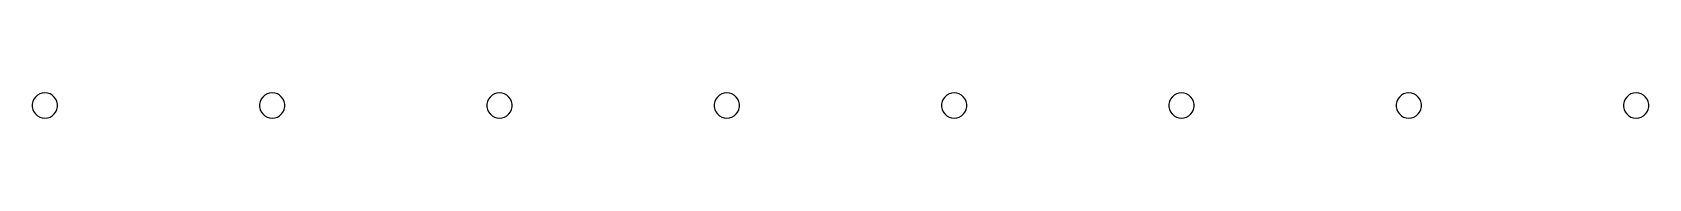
# Model space of a CAD drawing. Header units: metres. Extents: x -71.5 to -7.5, y 10.5 to 11.5.
import ezdxf

# ---------------------------------------------------------------- set-up
doc = ezdxf.new("R2010")
doc.units = ezdxf.units.M

msp = doc.modelspace()

# ---------------------------------------------------------------- linework, layer by layer
for p, q in [((-71.4755, 11.1545), (-71.4973, 11.0523)), ((-71.4973, 11.0523), (-71.4973, 10.9477)), ((-71.4973, 10.9477), (-71.4755, 10.8455)), ((-71.433, 11.25), (-71.4755, 11.1545)), ((-71.3716, 11.3346), (-71.433, 11.25)), ((-71.2939, 11.4045), (-71.3716, 11.3346)), ((-71.2034, 11.4568), (-71.2939, 11.4045)), ((-71.104, 11.4891), (-71.2034, 11.4568)), ((-71, 11.5), (-71.104, 11.4891)), ((-70.896, 11.4891), (-71, 11.5)), ((-70.7966, 11.4568), (-70.896, 11.4891)), ((-70.7061, 11.4045), (-70.7966, 11.4568)), ((-70.6284, 11.3346), (-70.7061, 11.4045)), ((-70.567, 11.25), (-70.6284, 11.3346)), ((-70.5245, 11.1545), (-70.567, 11.25)), ((-70.5027, 11.0523), (-70.5245, 11.1545)), ((-70.5245, 10.8455), (-70.5027, 10.9477)), ((-70.5027, 10.9477), (-70.5027, 11.0523)), ((-62.4755, 11.1545), (-62.4973, 11.0523)), ((-62.4973, 11.0523), (-62.4973, 10.9477)), ((-62.4973, 10.9477), (-62.4755, 10.8455)), ((-62.433, 11.25), (-62.4755, 11.1545)), ((-62.3716, 11.3346), (-62.433, 11.25)), ((-62.2939, 11.4045), (-62.3716, 11.3346)), ((-62.2034, 11.4568), (-62.2939, 11.4045)), ((-62.1039, 11.4891), (-62.2034, 11.4568)), ((-62, 11.5), (-62.1039, 11.4891)), ((-61.896, 11.4891), (-62, 11.5)), ((-61.7966, 11.4568), (-61.896, 11.4891)), ((-61.7061, 11.4045), (-61.7966, 11.4568)), ((-61.6284, 11.3346), (-61.7061, 11.4045)), ((-61.567, 11.25), (-61.6284, 11.3346)), ((-61.5245, 11.1545), (-61.567, 11.25)), ((-61.5027, 11.0523), (-61.5245, 11.1545)), ((-61.5245, 10.8455), (-61.5027, 10.9477)), ((-61.5027, 10.9477), (-61.5027, 11.0523)), ((-53.4755, 11.1545), (-53.4973, 11.0523)), ((-53.4973, 11.0523), (-53.4973, 10.9477)), ((-53.4973, 10.9477), (-53.4755, 10.8455)), ((-53.433, 11.25), (-53.4755, 11.1545)), ((-53.3716, 11.3346), (-53.433, 11.25)), ((-53.2939, 11.4045), (-53.3716, 11.3346)), ((-53.2034, 11.4568), (-53.2939, 11.4045)), ((-53.1039, 11.4891), (-53.2034, 11.4568)), ((-53, 11.5), (-53.1039, 11.4891)), ((-52.896, 11.4891), (-53, 11.5)), ((-52.7966, 11.4568), (-52.896, 11.4891)), ((-52.7061, 11.4045), (-52.7966, 11.4568)), ((-52.6284, 11.3346), (-52.7061, 11.4045)), ((-52.567, 11.25), (-52.6284, 11.3346)), ((-52.5245, 11.1545), (-52.567, 11.25)), ((-52.5027, 11.0523), (-52.5245, 11.1545)), ((-52.5245, 10.8455), (-52.5027, 10.9477)), ((-52.5027, 10.9477), (-52.5027, 11.0523)), ((-44.4755, 11.1545), (-44.4973, 11.0523)), ((-44.4973, 11.0523), (-44.4973, 10.9477)), ((-44.4973, 10.9477), (-44.4755, 10.8455)), ((-44.433, 11.25), (-44.4755, 11.1545)), ((-44.3716, 11.3346), (-44.433, 11.25)), ((-44.2939, 11.4045), (-44.3716, 11.3346)), ((-44.2034, 11.4568), (-44.2939, 11.4045)), ((-44.1039, 11.4891), (-44.2034, 11.4568)), ((-44, 11.5), (-44.1039, 11.4891)), ((-43.896, 11.4891), (-44, 11.5)), ((-43.7966, 11.4568), (-43.896, 11.4891)), ((-43.7061, 11.4045), (-43.7966, 11.4568)), ((-43.6284, 11.3346), (-43.7061, 11.4045)), ((-43.567, 11.25), (-43.6284, 11.3346)), ((-43.5245, 11.1545), (-43.567, 11.25)), ((-43.5027, 11.0523), (-43.5245, 11.1545)), ((-43.5245, 10.8455), (-43.5027, 10.9477)), ((-43.5027, 10.9477), (-43.5027, 11.0523)), ((-35.4755, 11.1545), (-35.4973, 11.0523)), ((-35.4973, 11.0523), (-35.4973, 10.9477)), ((-35.4973, 10.9477), (-35.4755, 10.8455)), ((-35.433, 11.25), (-35.4755, 11.1545)), ((-35.3716, 11.3346), (-35.433, 11.25)), ((-35.2939, 11.4045), (-35.3716, 11.3346)), ((-35.2034, 11.4568), (-35.2939, 11.4045)), ((-35.1039, 11.4891), (-35.2034, 11.4568)), ((-35, 11.5), (-35.1039, 11.4891)), ((-34.896, 11.4891), (-35, 11.5)), ((-34.7966, 11.4568), (-34.896, 11.4891)), ((-34.7061, 11.4045), (-34.7966, 11.4568)), ((-34.6284, 11.3346), (-34.7061, 11.4045)), ((-34.567, 11.25), (-34.6284, 11.3346)), ((-34.5245, 11.1545), (-34.567, 11.25)), ((-34.5027, 11.0523), (-34.5245, 11.1545)), ((-34.5245, 10.8455), (-34.5027, 10.9477)), ((-34.5027, 10.9477), (-34.5027, 11.0523)), ((-26.4755, 11.1545), (-26.4973, 11.0523)), ((-26.4973, 11.0523), (-26.4973, 10.9477)), ((-26.4973, 10.9477), (-26.4755, 10.8455)), ((-26.433, 11.25), (-26.4755, 11.1545)), ((-26.3716, 11.3346), (-26.433, 11.25)), ((-26.2939, 11.4045), (-26.3716, 11.3346)), ((-26.2034, 11.4568), (-26.2939, 11.4045)), ((-26.1039, 11.4891), (-26.2034, 11.4568)), ((-26, 11.5), (-26.1039, 11.4891)), ((-25.896, 11.4891), (-26, 11.5)), ((-25.7966, 11.4568), (-25.896, 11.4891)), ((-25.7061, 11.4045), (-25.7966, 11.4568)), ((-25.6284, 11.3346), (-25.7061, 11.4045)), ((-25.567, 11.25), (-25.6284, 11.3346)), ((-25.5245, 11.1545), (-25.567, 11.25)), ((-25.5027, 11.0523), (-25.5245, 11.1545)), ((-25.5245, 10.8455), (-25.5027, 10.9477)), ((-25.5027, 10.9477), (-25.5027, 11.0523)), ((-17.4755, 11.1545), (-17.4973, 11.0523)), ((-17.4973, 11.0523), (-17.4973, 10.9477)), ((-17.4973, 10.9477), (-17.4755, 10.8455)), ((-17.433, 11.25), (-17.4755, 11.1545)), ((-17.3716, 11.3346), (-17.433, 11.25)), ((-17.2939, 11.4045), (-17.3716, 11.3346)), ((-17.2034, 11.4568), (-17.2939, 11.4045)), ((-17.1039, 11.4891), (-17.2034, 11.4568)), ((-17, 11.5), (-17.1039, 11.4891)), ((-16.896, 11.4891), (-17, 11.5)), ((-16.7966, 11.4568), (-16.896, 11.4891)), ((-16.7061, 11.4045), (-16.7966, 11.4568)), ((-16.6284, 11.3346), (-16.7061, 11.4045)), ((-16.567, 11.25), (-16.6284, 11.3346)), ((-16.5245, 11.1545), (-16.567, 11.25)), ((-16.5027, 11.0523), (-16.5245, 11.1545)), ((-16.5245, 10.8455), (-16.5027, 10.9477)), ((-16.5027, 10.9477), (-16.5027, 11.0523)), ((-8.47552, 11.1545), (-8.49725, 11.0523)), ((-8.49725, 11.0523), (-8.49725, 10.9477)), ((-8.49725, 10.9477), (-8.47552, 10.8455)), ((-8.433, 11.25), (-8.47552, 11.1545)), ((-8.37157, 11.3346), (-8.433, 11.25)), ((-8.29388, 11.4045), (-8.37157, 11.3346)), ((-8.20335, 11.4568), (-8.29388, 11.4045)), ((-8.10394, 11.4891), (-8.20335, 11.4568)), ((-8, 11.5), (-8.10394, 11.4891)), ((-7.89604, 11.4891), (-8, 11.5)), ((-7.79663, 11.4568), (-7.89604, 11.4891)), ((-7.7061, 11.4045), (-7.79663, 11.4568)), ((-7.62842, 11.3346), (-7.7061, 11.4045)), ((-7.56699, 11.25), (-7.62842, 11.3346)), ((-7.52446, 11.1545), (-7.56699, 11.25)), ((-7.50273, 11.0523), (-7.52446, 11.1545)), ((-7.52446, 10.8455), (-7.50273, 10.9477)), ((-7.50273, 10.9477), (-7.50273, 11.0523)), ((-71.4755, 10.8455), (-71.433, 10.75)), ((-71.433, 10.75), (-71.3716, 10.6654)), ((-71.3716, 10.6654), (-71.2939, 10.5955)), ((-71.2939, 10.5955), (-71.2034, 10.5432)), ((-71.2034, 10.5432), (-71.104, 10.5109)), ((-71.104, 10.5109), (-71, 10.5)), ((-71, 10.5), (-70.896, 10.5109)), ((-70.896, 10.5109), (-70.7966, 10.5432)), ((-70.7966, 10.5432), (-70.7061, 10.5955)), ((-70.7061, 10.5955), (-70.6284, 10.6654)), ((-70.6284, 10.6654), (-70.567, 10.75)), ((-70.567, 10.75), (-70.5245, 10.8455)), ((-62.4755, 10.8455), (-62.433, 10.75)), ((-62.433, 10.75), (-62.3716, 10.6654)), ((-62.3716, 10.6654), (-62.2939, 10.5955)), ((-62.2939, 10.5955), (-62.2034, 10.5432)), ((-62.2034, 10.5432), (-62.1039, 10.5109)), ((-62.1039, 10.5109), (-62, 10.5)), ((-62, 10.5), (-61.896, 10.5109)), ((-61.896, 10.5109), (-61.7966, 10.5432)), ((-61.7966, 10.5432), (-61.7061, 10.5955)), ((-61.7061, 10.5955), (-61.6284, 10.6654)), ((-61.6284, 10.6654), (-61.567, 10.75)), ((-61.567, 10.75), (-61.5245, 10.8455)), ((-53.4755, 10.8455), (-53.433, 10.75)), ((-53.433, 10.75), (-53.3716, 10.6654)), ((-53.3716, 10.6654), (-53.2939, 10.5955)), ((-53.2939, 10.5955), (-53.2034, 10.5432)), ((-53.2034, 10.5432), (-53.1039, 10.5109)), ((-53.1039, 10.5109), (-53, 10.5)), ((-53, 10.5), (-52.896, 10.5109)), ((-52.896, 10.5109), (-52.7966, 10.5432)), ((-52.7966, 10.5432), (-52.7061, 10.5955)), ((-52.7061, 10.5955), (-52.6284, 10.6654)), ((-52.6284, 10.6654), (-52.567, 10.75)), ((-52.567, 10.75), (-52.5245, 10.8455)), ((-44.4755, 10.8455), (-44.433, 10.75)), ((-44.433, 10.75), (-44.3716, 10.6654)), ((-44.3716, 10.6654), (-44.2939, 10.5955)), ((-44.2939, 10.5955), (-44.2034, 10.5432)), ((-44.2034, 10.5432), (-44.1039, 10.5109)), ((-44.1039, 10.5109), (-44, 10.5)), ((-44, 10.5), (-43.896, 10.5109)), ((-43.896, 10.5109), (-43.7966, 10.5432)), ((-43.7966, 10.5432), (-43.7061, 10.5955)), ((-43.7061, 10.5955), (-43.6284, 10.6654)), ((-43.6284, 10.6654), (-43.567, 10.75)), ((-43.567, 10.75), (-43.5245, 10.8455)), ((-35.4755, 10.8455), (-35.433, 10.75)), ((-35.433, 10.75), (-35.3716, 10.6654)), ((-35.3716, 10.6654), (-35.2939, 10.5955)), ((-35.2939, 10.5955), (-35.2034, 10.5432)), ((-35.2034, 10.5432), (-35.1039, 10.5109)), ((-35.1039, 10.5109), (-35, 10.5)), ((-35, 10.5), (-34.896, 10.5109)), ((-34.896, 10.5109), (-34.7966, 10.5432)), ((-34.7966, 10.5432), (-34.7061, 10.5955)), ((-34.7061, 10.5955), (-34.6284, 10.6654)), ((-34.6284, 10.6654), (-34.567, 10.75)), ((-34.567, 10.75), (-34.5245, 10.8455)), ((-26.4755, 10.8455), (-26.433, 10.75)), ((-26.433, 10.75), (-26.3716, 10.6654)), ((-26.3716, 10.6654), (-26.2939, 10.5955)), ((-26.2939, 10.5955), (-26.2034, 10.5432)), ((-26.2034, 10.5432), (-26.1039, 10.5109)), ((-26.1039, 10.5109), (-26, 10.5)), ((-26, 10.5), (-25.896, 10.5109)), ((-25.896, 10.5109), (-25.7966, 10.5432)), ((-25.7966, 10.5432), (-25.7061, 10.5955)), ((-25.7061, 10.5955), (-25.6284, 10.6654)), ((-25.6284, 10.6654), (-25.567, 10.75)), ((-25.567, 10.75), (-25.5245, 10.8455)), ((-17.4755, 10.8455), (-17.433, 10.75)), ((-17.433, 10.75), (-17.3716, 10.6654)), ((-17.3716, 10.6654), (-17.2939, 10.5955)), ((-17.2939, 10.5955), (-17.2034, 10.5432)), ((-17.2034, 10.5432), (-17.1039, 10.5109)), ((-17.1039, 10.5109), (-17, 10.5)), ((-17, 10.5), (-16.896, 10.5109)), ((-16.896, 10.5109), (-16.7966, 10.5432)), ((-16.7966, 10.5432), (-16.7061, 10.5955)), ((-16.7061, 10.5955), (-16.6284, 10.6654)), ((-16.6284, 10.6654), (-16.567, 10.75)), ((-16.567, 10.75), (-16.5245, 10.8455)), ((-8.47552, 10.8455), (-8.433, 10.75)), ((-8.433, 10.75), (-8.37157, 10.6654)), ((-8.37157, 10.6654), (-8.29388, 10.5955)), ((-8.29388, 10.5955), (-8.20335, 10.5432)), ((-8.20335, 10.5432), (-8.10394, 10.5109)), ((-8.10394, 10.5109), (-8, 10.5)), ((-8, 10.5), (-7.89604, 10.5109)), ((-7.89604, 10.5109), (-7.79663, 10.5432)), ((-7.79663, 10.5432), (-7.7061, 10.5955)), ((-7.7061, 10.5955), (-7.62842, 10.6654)), ((-7.62842, 10.6654), (-7.56699, 10.75)), ((-7.56699, 10.75), (-7.52446, 10.8455))]:
    msp.add_line(p, q)

doc.saveas('drawing.dxf')
